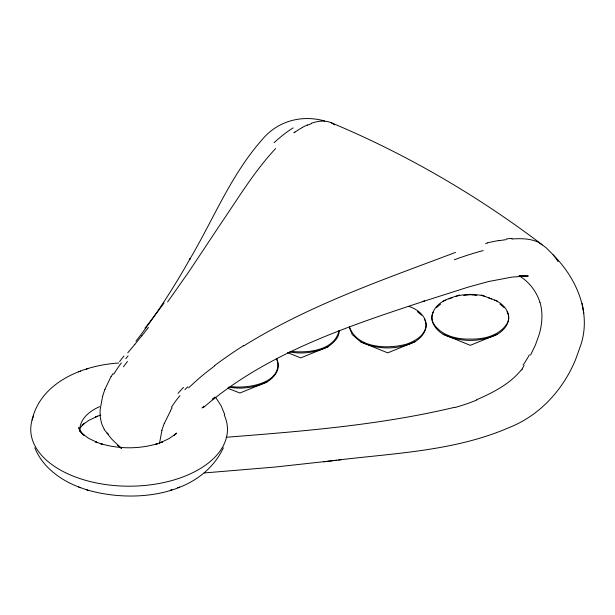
<?xml version="1.0" encoding="UTF-8"?>
<svg xmlns="http://www.w3.org/2000/svg" width="615" height="615" viewBox="0 0 615 615"><rect width="100%" height="100%" fill="white"/><g stroke="black" fill="none" stroke-linecap="round" stroke-linejoin="round"><path stroke-width="0.92" d="M339.134 330.278C334.844 350.404 308.484 353.233 291.449 351.365M159.431 443.753L161.922 430.423M339.196 331.108C339.011 338.242 333.222 342.916 327.941 346.791L300.773 357.884L287.497 352.656M32.065 420.03C40.775 381.953 83.409 365.21 118.672 363.019M102.62 396.191L100.176 409.536A49.315 28.29 -60.3 0 0 100.468 418.538M104.881 389.418L111.092 376.334M164.22 423.681L170.609 410.697M223.383 447.797C200.344 496.828 132.679 503.608 86.261 489.655M433.521 311.713C428.54 320.538 435.651 329.763 443.123 334.245L470.291 345.338L497.458 334.245C504.93 329.763 512.041 320.538 507.06 311.713M530.53 355.116L535.404 345.046L539.055 334.875A70.863 49.054 -47.3 0 0 539.97 302.257M524.149 365.671L522.112 368.669M167.603 302.003L189.089 271.4L220.247 224.506C237.905 198.683 254.164 171.508 275.597 148.569M136 341.156C156.11 315.049 173.983 287.29 190.143 258.577L189.505 259.722C213.221 219.824 230.686 175.36 261.629 140.251C276.996 121.124 301.381 114.459 324.674 120.986M119.548 361.612L123.953 355.954M148.423 327.449L141.888 335.729M79.55 428.532L84.501 423.182L82.003 425.211L89.044 420.253L97.631 416.186L95.594 416.878L100.806 415.087M134.816 344.415L127.766 352.802M436.412 307.7L440.594 304.087M188.544 387.896L196.885 380.247A286.69 274.421 28.6 0 1 205.887 372.675L214.804 365.779M176.405 433.022L173.699 435.628L176.205 433.598L169.163 438.557L160.577 442.623L162.614 441.924L155.81 444.268L157.532 443.684C139.121 449.158 119.087 449.158 100.668 443.684L102.397 444.268L95.594 441.924L97.631 442.623L89.044 438.557L82.003 433.598L84.501 435.628L79.55 430.277L81.611 433.198L78.689 427.633L80.042 431.184M201.943 408.006L203.949 406.207M203.273 407.699C266.126 353.233 346.829 326.665 424.511 301.035L422.566 301.65L468.369 287.067L488.464 281.547L512.126 277.081L528.331 276.004L519.206 275.843L527.232 276.527L522.727 275.889M212.183 399.227L214.996 396.967M227.512 388.157L239.919 393.016L267.087 381.923C274.559 377.449 281.67 368.224 276.689 359.398M349.474 327.857L352.218 334.575L360.536 341.771L387.704 352.864L414.871 341.771C422.344 337.297 429.462 328.072 424.473 319.246M445.913 300.112C436.35 303.41 427.002 315.979 434.797 325.366C442.715 336.059 457.591 339.518 470.291 339.057C483.682 339.572 499.388 335.606 507.06 323.698C512.449 313.957 503.554 303.472 494.668 300.112M293.801 132.802L294.931 132.01M243.686 345.93C309.545 304.925 383.314 279.702 455.484 252.419M302.449 127.336L307.385 124.876M476.671 399.712C492.492 392.893 508.536 384.644 520.021 371.452A23.531 14.353 -47.1 0 0 521.282 369.869M448.942 298.952L452.179 297.698M443.123 301.189C455.861 294.654 471.213 292.356 484.997 296.384M455.592 296.384L459.344 294.954M327.941 346.791C316.018 352.41 302.603 354.386 289.619 351.934M267.087 381.923C255.164 387.542 241.749 389.518 228.765 387.066M414.871 341.771C397.897 349.973 377.518 349.973 360.536 341.771M497.458 334.245C480.476 342.44 460.105 342.44 443.123 334.245M311.328 123.292C317.355 121.155 324.159 120.086 330.309 122.347A48.616 25.046 -65.3 0 1 331.7 122.977L334.652 124.899M78.612 371.798L80.65 371.106M177.558 487.703L179.595 487.003M86.261 369.154L87.991 368.562M170.217 490.24L171.946 489.655M454.439 407.353C379.647 425.219 302.603 431.246 226.136 437.28M485.519 243.494L487.295 243.071M498.834 240.719L506.13 239.619M338.573 460.035L341.371 459.674M336.705 460.274L274.928 467.062L204.149 472.958M463.733 295.523L470.291 294.693L476.848 295.523M323.89 461.842C385.62 453.324 450.388 452.863 508.444 427.856C539.501 415.802 563.002 390.041 575.579 359.591L580.153 346.822C592.068 314.065 577.024 279.095 553.784 255.509M511.788 239.027C520.159 238.389 528.892 238.405 536.803 241.564A48.616 30.765 -54.1 0 1 538.525 242.371L545.889 247.538L553.131 254.756M230.594 386.497C247.384 389.134 284.783 383.084 276.689 358.499M34.824 447.797C42.635 467.454 61.292 480.761 80.65 487.703M78.612 487.003L87.991 490.24M481.238 294.954L497.458 301.189M409.052 306.478C417.731 309.176 427.356 316.848 425.941 326.965C423.85 336.397 414.287 341.571 405.823 344.346C387.189 349.228 357.2 348.39 349.474 326.965M488.402 297.698L491.639 298.952M331.231 122.754C406.415 154.119 477.309 195.508 542.192 244.724M519.137 275.851C528.954 281.662 536.526 291.402 539.909 302.296M499.987 304.087L504.169 307.7M417.401 311.613L421.59 315.226M120.455 447.543L111.738 439.095L107.041 433.183M107.341 433.229L108.417 434.175M215.85 397.682L221.093 405.731L224.736 414.564M104.258 429.385L101.836 424.181L100.476 418.531M583.827 313.258L582.159 303.387M224.221 414.964A98.354 56.78 0 0 1 129.803 486.188A98.354 56.78 0 0 1 33.633 415.755M80.05 431.43A49.177 28.39 0 0 1 99.63 406.676M529.407 354.778A114.182 84.755 -44 0 1 523.058 365.172M522.512 368.846A39.529 25.515 -46.4 0 1 521.658 370.053M476.74 400.042A205.364 172.707 -56.6 0 1 454.462 407.637M307.408 125.283A140.774 75.876 -82.8 0 1 311.336 123.646M294.954 132.163A186.614 102.567 -85.5 0 1 302.457 127.459M274.129 142.672A235.914 129.973 -85.7 0 1 293.086 127.928M164.074 303.003A461.027 145.271 -42.6 0 1 145.009 328.149M141.842 335.736A286.69 93.388 -42.2 0 1 134.77 344.415M125.791 358.668A80.304 22.909 -56.1 0 1 128.081 355.854M123.446 366.824A91.95 34.917 -58.1 0 1 127.474 361.512M113.721 374.258A73.516 35.77 -60.4 0 1 121.324 362.935M111.284 376.449A77.921 40.429 -60.8 0 1 112.914 373.659M102.682 396.183A55.658 31.457 -60.7 0 1 104.942 389.418M107.333 433.237A50.553 28.767 -61.1 0 1 104.243 429.416M553.085 254.802A129.065 86.561 -48.4 0 1 558.089 261.598M506.445 238.935A140.774 77.767 -36.9 0 1 512.126 238.374M487.38 242.856A186.614 98.515 -35 0 1 498.934 240.503M454.385 259.73A235.914 123.907 -34.8 0 1 483.244 250.551M214.635 365.564A461.027 442.016 31 0 1 243.509 345.668M184.923 389.664A80.304 64.752 -66.4 0 1 187.813 386.789M178.035 393.4A91.95 68.511 -62.6 0 1 183.493 387.404M171.408 407.299A73.516 48.623 -59.6 0 1 179.957 395.614M170.432 410.589A77.921 49.323 -59.1 0 1 172.146 407.814M161.86 430.431A55.658 32.803 -59.3 0 1 164.159 423.674M121.416 448.304L117.757 445.291L121.332 448.25"/></g></svg>
